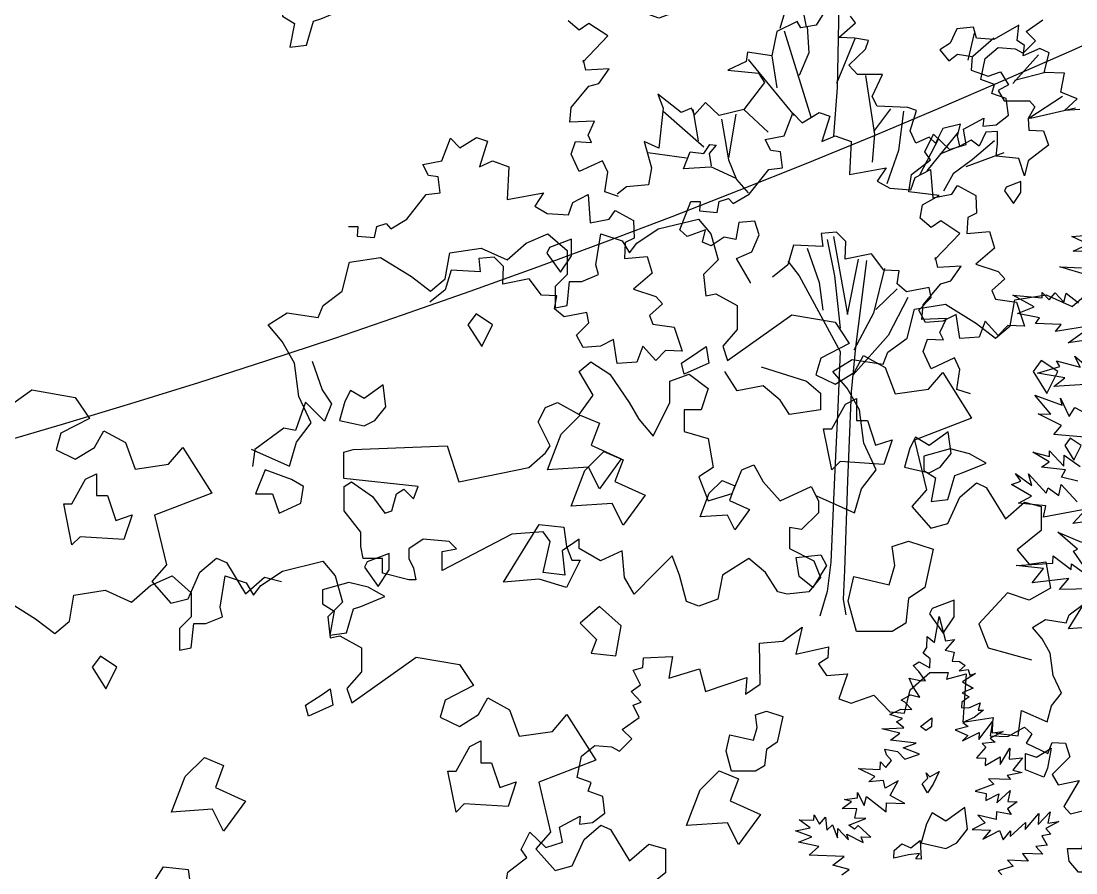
# Model space of a CAD drawing. Header units: inches. Extents: x 11.9 to 85.3, y 21.1 to 37.4.
# Drawn here: x 66.082 to 66.767, y 22.716 to 23.269 of the extents above; entities that cross this region are included whole.
import ezdxf

# ---------------------------------------------------------------- set-up
doc = ezdxf.new("R2010")
doc.units = ezdxf.units.IN
doc.header["$MEASUREMENT"] = 0
doc.layers.add('CAY', color=94, linetype='Continuous')
doc.layers.add('CAY-3', color=61, linetype='Continuous')

# ---------------------------------------------------------------- blocks, each defined once
blk = doc.blocks.new('A$C76451831')
at = {"layer": 'CAY'}
for p, q in [((1261.1, 1885), (1288.9, 1909.2)), ((1171.5, 1857.3), (1178, 1895)), ((1178, 1895), (1223.4, 1902.1)), ((1223.4, 1902.1), (1261.1, 1885)), ((1022.3, 1839.6), (1033, 1881.5)), ((1033, 1881.5), (1077.8, 1888.5)), ((1077.8, 1888.5), (1122.6, 1860.8)), ((1122.6, 1860.8), (1150.3, 1839.6)), ((1150.3, 1839.6), (1171.5, 1857.3)), ((994.6, 1818.9), (1022.3, 1839.6)), ((987.6, 1801.8), (994.6, 1818.9)), ((915, 1791.2), (942.7, 1808.3)), ((942.7, 1808.3), (987.6, 1801.8)), ((935.7, 1767), (915, 1791.2)), ((3764, 1772.8), (3822.4, 1787)), ((3822.4, 1787), (3840.1, 1765.7)), ((3732.8, 1752.2), (3764, 1772.8)), ((953.4, 1735.8), (935.7, 1767)), ((3573, 1752.2), (3604.2, 1765.7)), ((3604.2, 1765.7), (3631.9, 1741.6)), ((3673.8, 1720.9), (3680.9, 1765.7)), ((3680.9, 1765.7), (3711.5, 1755.7)), ((3711.5, 1755.7), (3722.2, 1738)), ((3840.1, 1765.7), (3850.7, 1728)), ((3462.1, 1738), (3507.5, 1745.1)), ((3507.5, 1745.1), (3545.3, 1728)), ((3545.3, 1728), (3573, 1752.2)), ((3631.9, 1741.6), (3631.9, 1706.7)), ((3722.2, 1738), (3732.8, 1752.2)), ((959.8, 1687.4), (953.4, 1735.8)), ((3317.1, 1724.4), (3361.9, 1731.5)), ((3361.9, 1731.5), (3406.7, 1703.8)), ((3455.6, 1700.3), (3462.1, 1738)), ((3850.7, 1728), (3829.5, 1706.7)), ((3306.5, 1682.6), (3317.1, 1724.4)), ((3677.3, 1706.7), (3673.8, 1720.9)), ((3406.7, 1703.8), (3434.4, 1682.6)), ((3434.4, 1682.6), (3455.6, 1700.3)), ((3631.9, 1706.7), (3614.8, 1689.6)), ((3631.9, 1661.9), (3635.5, 1696.7)), ((3635.5, 1696.7), (3653.2, 1696.7)), ((3653.2, 1696.7), (3677.3, 1706.7)), ((3829.5, 1706.7), (3833, 1676.1)), ((977.5, 1649), (959.8, 1687.4)), ((3278.8, 1661.9), (3306.5, 1682.6)), ((3614.8, 1689.6), (3614.8, 1658.4)), ((3833, 1676.1), (3847.2, 1679)), ((3847.2, 1679), (3878.4, 1661.9)), ((956.3, 1621.3), (977.5, 1649)), ((3199.2, 1634.2), (3226.9, 1651.3)), ((3226.9, 1651.3), (3271.7, 1644.8)), ((3271.7, 1644.8), (3278.8, 1661.9)), ((3614.8, 1658.4), (3631.9, 1661.9)), ((3878.4, 1661.9), (3878.4, 1627.1)), ((3219.8, 1610), (3199.2, 1634.2)), ((3864.3, 1582.3), (3957.4, 1648.4)), ((3957.4, 1648.4), (4019.9, 1637.7)), ((4019.9, 1637.7), (4040.5, 1607.1)), ((946.3, 1586.5), (956.3, 1621.3)), ((3878.4, 1627.1), (3857.2, 1602.9)), ((890.9, 1611.3), (946.3, 1586.5)), ((3237.5, 1578.7), (3219.8, 1610)), ((3857.2, 1602.9), (3864.3, 1582.3)), ((4040.5, 1607.1), (3999.3, 1585.8)), ((4047.6, 1565.2), (4061.2, 1589.4)), ((4061.2, 1589.4), (4092.4, 1572.3)), ((3244, 1530.4), (3237.5, 1578.7)), ((3999.3, 1585.8), (3992.2, 1561.6)), ((3992.2, 1561.6), (4019.9, 1548.1)), ((4019.9, 1548.1), (4047.6, 1565.2)), ((4092.4, 1572.3), (4106.6, 1533.9)), ((4154.9, 1541), (4175.6, 1565.2)), ((4175.6, 1565.2), (4217.4, 1499.1)), ((2764.5, 1473.6), (2857.6, 1539.7)), ((2857.6, 1539.7), (2920.1, 1529)), ((2920.1, 1529), (2940.8, 1498.4)), ((3261.7, 1492), (3244, 1530.4)), ((4106.6, 1533.9), (4154.9, 1541)), ((2940.8, 1498.4), (2899.5, 1477.1)), ((4217.4, 1499.1), (4134.9, 1467.3)), ((3240.4, 1464.3), (3261.7, 1492)), ((2899.5, 1477.1), (2892.4, 1452.9)), ((2947.9, 1456.5), (2961.4, 1480.7)), ((2961.4, 1480.7), (2992.7, 1463.6)), ((4134.9, 1467.3), (4152, 1395.3)), ((2892.4, 1452.9), (2920.1, 1439.4)), ((2920.1, 1439.4), (2947.9, 1456.5)), ((2992.7, 1463.6), (3006.8, 1425.2)), ((3055.2, 1432.3), (3075.8, 1456.5)), ((3075.8, 1456.5), (3117.7, 1390.4)), ((3175, 1454.3), (3230.4, 1429.5)), ((3230.4, 1429.5), (3240.4, 1464.3)), ((3006.8, 1425.2), (3055.2, 1432.3)), ((4200.3, 1384.7), (4224.5, 1405.3)), ((4224.5, 1405.3), (4238.7, 1398.8)), ((3117.7, 1390.4), (3035.1, 1358.6)), ((4152, 1395.3), (4130.8, 1371.1)), ((4238.7, 1398.8), (4266.4, 1353.4)), ((4183.2, 1346.3), (4200.3, 1384.7)), ((4266.4, 1353.4), (4294.1, 1377.6)), ((4294.1, 1377.6), (4318.3, 1371.1)), ((4130.8, 1371.1), (4158.5, 1339.9)), ((4318.3, 1371.1), (4318.3, 1336.3)), ((3035.1, 1358.6), (3052.2, 1286.6)), ((4158.5, 1339.9), (4183.2, 1346.3)), ((4318.3, 1336.3), (4283.5, 1308.6)), ((4283.5, 1308.6), (4300.6, 1287.9)), ((3052.2, 1286.6), (3031, 1262.4)), ((4300.6, 1287.9), (4324.7, 1290.9)), ((4324.7, 1290.9), (4331.8, 1253.1)), ((4331.8, 1253.1), (4300.6, 1235.4)), ((4269.3, 1246.1), (4228, 1201.2)), ((4300.6, 1235.4), (4269.3, 1246.1)), ((4358.8, 1214.4), (4377.3, 1228.2)), ((4305.7, 1196), (4324.2, 1207.4)), ((4324.2, 1207.4), (4354.1, 1203)), ((4354.1, 1203), (4358.8, 1214.4)), ((4228, 1201.2), (4241.6, 1166.4)), ((4319.5, 1179.8), (4305.7, 1196)), ((4331.3, 1159), (4319.5, 1179.8)), ((4241.6, 1166.4), (4304.1, 1149.3)), ((4335.6, 1126.7), (4331.3, 1159)), ((4347.4, 1101.2), (4335.6, 1126.7)), ((4333.2, 1082.7), (4347.4, 1101.2)), ((4284.9, 1039.1), (4289.6, 1076)), ((4289.6, 1076), (4326.6, 1059.5)), ((4326.6, 1059.5), (4333.2, 1082.7)), ((4252.7, 1043.4), (4284.9, 1039.1))]:
    blk.add_line(p, q, dxfattribs=at)
for points in [[(4216, 1534.3), (4196, 1540.6), (4200.2, 1569.1), (4192.8, 1586), (4159, 1570.1), (4147.4, 1595.5), (4153.8, 1613.4), (4177, 1612.3), (4171.7, 1622.9), (4181.2, 1642.9), (4145.3, 1641.9), (4147.4, 1663), (4172.8, 1693.5), (4187.5, 1697.8), (4202.3, 1718.9), (4168.5, 1716.7), (4165.4, 1731.5), (4164.3, 1728.3), (4200.2, 1766.3), (4172.8, 1784.2), (4159, 1774.7), (4143.2, 1788.5), (4146.4, 1807.4), (4170.6, 1821.2), (4126.4, 1826.4), (4130.6, 1851.7), (4158, 1872.8), (4149.6, 1884.4), (4162.2, 1909.7), (4185.4, 1887.6), (4209.7, 1895), (4205.5, 1917.1), (4235, 1933), (4233.9, 1921.4), (4252.9, 1923.5), (4270.8, 1937.2), (4267.7, 1961.4), (4246.6, 1968.8), (4250.8, 1981.5), (4230.8, 1988.9), (4237.1, 2019.4), (4256.1, 2035.3), (4280.3, 2033.1), (4291.9, 2026.8), (4309.9, 2044.7), (4296.2, 2058.5), (4320.4, 2075.3)], [(530, 749.3), (509.9, 755.6), (514.2, 784.1), (506.8, 800.9), (473, 785.1), (461.4, 810.4), (467.7, 828.4), (490.9, 827.3), (485.7, 837.9), (495.2, 857.9), (459.3, 856.8), (461.4, 877.9), (486.7, 908.5), (501.5, 912.7), (516.3, 933.8), (482.5, 931.7), (479.3, 946.5), (478.3, 943.3), (514.2, 981.3), (486.7, 999.2), (473, 989.7), (457.2, 1003.4)], [(440.3, 1041.4), (444.5, 1066.7), (472, 1087.8), (463.5, 1099.4), (476.2, 1124.7), (499.4, 1102.6), (523.6, 1110), (519.4, 1132.1), (549, 1147.9), (547.9, 1136.3), (566.9, 1138.4), (584.8, 1152.1), (581.7, 1176.4), (560.6, 1183.8), (564.8, 1196.4), (544.7, 1203.8), (551.1, 1234.4), (570.1, 1250.2), (594.3, 1248.1), (605.9, 1241.8), (623.8, 1259.7), (610.1, 1273.4), (634.4, 1290.3), (625.9, 1308.2), (637.6, 1312.5), (622.8, 1328.3), (636.5, 1337.8), (625.9, 1358.9), (639.7, 1363.1), (640.7, 1376.8), (682.9, 1378.9), (677.6, 1347.3), (721.9, 1361), (730.4, 1328.3), (790.5, 1348.3), (788.4, 1324.1), (809.5, 1338.8), (808.4, 1397.9), (842.2, 1401.1), (870.6, 1421.1), (861.1, 1382.1), (908.6, 1392.6), (907.6, 1376.8), (893.8, 1368.4), (905.4, 1351.5), (936, 1353.6), (923.4, 1317.7), (941.3, 1311.4), (974, 1323), (997.2, 1298.7), (1018.3, 1296.6), (1026.7, 1330.4), (1055.2, 1355.7), (1081.6, 1355.7), (1079.5, 1346.2), (1107.9, 1353.6), (1102.7, 1284), (1147, 1290.3), (1142.7, 1263.9), (1168.1, 1262.9), (1192.3, 1276.6), (1202.9, 1267.1), (1194.4, 1253.4), (1226.1, 1238.6), (1232.4, 1254.5), (1251.4, 1253.4), (1257.7, 1233.4), (1232.4, 1208), (1240.8, 1193.3), (1271.4, 1199.6), (1249.3, 1161.6), (1258.8, 1151.1), (1296.7, 1160.6)], [(1216.1, 181.6), (1168, 180.6), (1181.7, 196.4), (1128.5, 190.1), (1145, 210.9), (1105.3, 215), (1158.5, 218.6), (1158.8, 229), (1184.9, 209.5), (1185.2, 217.6), (1216.5, 195.2), (1188.5, 236.1), (1194, 238.6), (1165.5, 263.2), (1199.8, 248.8)], [(1232.7, 282.1), (1187.2, 276), (1206.5, 296.7), (1144.9, 285.2), (1148.2, 301.4), (1108.5, 305.5), (1127.4, 315.3), (1098.5, 332.2), (1112.3, 337.1), (1104.5, 348.3), (1127.9, 331.1), (1123.1, 347.6), (1148.9, 320), (1151.8, 327.6), (1167.3, 316.6), (1170.6, 332.4), (1193.7, 307.5)], [(1194.8, 337), (1171, 343.2), (1176.8, 353.5), (1142, 357.4), (1153.2, 365.2), (1129.6, 379.1), (1153.4, 372.9), (1153.7, 381), (1174.2, 359), (1174.8, 374.8), (1198.2, 358.2)], [(1210.1, 400.4), (1160, 404.8), (1170.8, 417.6), (1137, 434.6), (1155.6, 434), (1132.5, 461.5), (1171.9, 447), (1169.5, 457.5), (1182.2, 430.8), (1190.3, 443.7), (1216.6, 429.6)], [(1212.8, 477.3), (1159.7, 474.2), (1176, 486.8), (1136.3, 493.6), (1168.4, 502.9), (1163.7, 511.2), (1197.8, 501.9), (1190.2, 518), (1216.2, 495.8)], [(1223.3, 543.6), (1180.5, 537.4), (1215.8, 562.4), (1162.5, 553.9), (1170.5, 564), (1133.4, 565.3), (1139.1, 573.3), (1107.2, 579.8), (1131.5, 589.4), (1100.4, 606.4), (1142.9, 602.6), (1143.1, 610.3), (1153.2, 599.5), (1161.7, 609.7), (1174.4, 596.1), (1177.5, 609.1), (1195.6, 595.3)], [(1210.6, 634.7), (1168.4, 647.1), (1200.1, 646)], [(1224.9, 668.7), (1187.8, 670), (1209.5, 680.1), (1185.8, 691.3), (1209.9, 693.2)], [(4029.6, 838.2), (4040.3, 846), (4016.5, 852.2), (4032.8, 864.8), (3982.6, 866.6), (3996.2, 879.2), (3966.9, 885.7), (3986.2, 893.2), (3962.5, 901.7), (3984, 906.4), (3968.1, 917.8), (3989.3, 917.1), (3989.6, 924.8), (3997.3, 911.4), (4005.8, 921.5), (4007.9, 902.9), (4015.9, 910.7), (4023.4, 891.9), (4023.8, 905), (4039.1, 888.6), (4036.7, 896.9), (4060.3, 885.2), (4057.8, 893.4), (4071.4, 892.9), (4053.4, 909.4), (4047.8, 904.2), (4039.8, 909.9), (4064.2, 919.5), (4048.4, 920), (4051.5, 933.5), (4030.3, 934.3), (4043.8, 944.2), (4033.4, 947.3), (4052.1, 949.4), (4052.4, 957.5), (4062.1, 938.6), (4065.3, 951.6), (4094, 929.3), (4094.4, 942.4), (4120.7, 941.5), (4099.8, 953.1), (4111.4, 974), (4092.5, 963.8), (4090.1, 974.8), (4068.8, 972.8), (4077.2, 980.7), (4053.6, 991.9), (4085.3, 990.8), (4085.6, 1001.7), (4093.5, 993.3), (4101.6, 1003.4), (4094.2, 1011.8), (4091.7, 1020.1), (4110.2, 1016.7), (4120.7, 1005.5), (4142.2, 1012.9), (4118.5, 1021.8), (4137.3, 1028.9), (4100.3, 1032.9), (4113.8, 1043.3), (4087.3, 1049.2), (4119.5, 1050.8), (4109, 1059.4), (4117.3, 1064.5), (4098.9, 1070.1), (4115, 1077.7), (4130.9, 1077.2), (4120.8, 1088), (4115.5, 1090.9), (4128.9, 1098.6), (4142.4, 1095.4), (4132.1, 1111.6), (4127, 1122.6), (4143.2, 1119.4), (4150.9, 1119.1), (4141, 1132.6), (4133.1, 1141), (4141.4, 1146.2), (4157, 1137.5), (4157.5, 1150.6), (4147.3, 1159.1), (4152.6, 1167.1), (4153.1, 1182.9), (4163.7, 1174.4), (4170.5, 1211.8), (4179.7, 1176.6), (4192.9, 1178.8), (4179.2, 1163.4), (4192.2, 1160.3), (4189.5, 1147.2), (4199.9, 1146.8), (4207.9, 1141.1), (4199.4, 1133.3), (4212.7, 1135.5), (4215.1, 1127.3), (4223.3, 1129.7), (4204.3, 1117.2), (4219.9, 1108.5), (4203.8, 1101.4), (4214, 1095.6), (4203.3, 1087.8), (4203, 1080.1), (4213.4, 1079.7), (4230, 1086.9), (4226.9, 1076.5), (4234.6, 1076.3), (4221.1, 1065.9), (4205, 1058.7), (4212.5, 1053), (4193.8, 1048.2), (4212, 1039.9), (4204.1, 1032), (4228.5, 1044.3), (4228.1, 1033.9), (4247.6, 1060), (4247.1, 1043.7), (4263, 1045.8), (4244.1, 1036.1), (4251.6, 1030.3), (4232.9, 1028.3), (4238.2, 1022.7), (4224.5, 1007.3), (4237.6, 1006.8), (4237.3, 996.4), (4259, 1008.8), (4258.6, 997.9), (4272.6, 1021.5), (4272, 1005.6), (4291.1, 1007.7), (4276.9, 989.6), (4290.4, 986.4), (4268.9, 981.7), (4273.7, 976.1), (4242, 977.2), (4249.5, 969.2), (4222.8, 959.3), (4238.6, 956), (4238.2, 945.6), (4257.1, 955.4), (4254, 942.3), (4273.2, 960.2), (4269.9, 944.5), (4283.5, 944), (4269.5, 933.6), (4274.7, 925.7), (4253.5, 929.2), (4253.1, 918.3), (4226.6, 924.7), (4237.1, 913.4), (4218.2, 903.7), (4244.9, 902.7), (4233.5, 890), (4258, 902.3), (4263, 889), (4273.8, 901.7), (4273.5, 893.6), (4295.6, 914.1), (4295.2, 903.7), (4314.6, 927.1), (4314, 910.8), (4331, 929.2), (4327.7, 913), (4343.6, 915.2), (4324.7, 905.4), (4332.1, 897), (4318.9, 894.7), (4326.6, 881.3), (4310.2, 879.2), (4320.7, 867.9), (4291.3, 868.9), (4299.1, 858.2), (4269.6, 859.3), (4277.5, 850.8), (4256, 843.9), (4261.2, 838.3)], [(1197.6, 874.8), (1175.4, 873.7), (1193.4, 890.6), (1170.2, 900.1), (1175.4, 927.5), (1145.9, 928.6), (1153.3, 957), (1139.6, 963.4), (1115.3, 952.8), (1117.4, 967.6), (1106.9, 975), (1109, 997.1), (1073.1, 976), (1047.8, 978.1), (1043.6, 993.9), (1019.3, 991.8), (1009.9, 970.7), (995.1, 961.2), (1007.7, 945.4), (1020.4, 954.9), (1041.5, 951.8), (1040.4, 931.7), (1064.7, 923.3), (1082.6, 929.6), (1094.2, 910.6), (1079.5, 902.2), (1087.9, 887.4), (1124.8, 887.4), (1132.2, 879), (1122.7, 862.1), (1123.8, 845.2), (1144.9, 844.2), (1152.2, 823.1), (1122.7, 800.9), (1117.4, 778.8), (1109, 804.1), (1076.3, 807.3), (1078.4, 825.2), (1078.4, 843.1), (1061.5, 842.1), (1052, 822), (1040.4, 830.5), (1023.6, 822), (1020.4, 836.8), (1024.6, 853.7), (999.3, 847.3), (988.8, 826.2), (979.3, 834.7), (960.3, 826.2), (951.8, 844.2), (961.3, 873.7), (948.7, 877.9), (904.4, 880), (897, 893.7), (911.8, 925.4), (875.9, 925.4), (863.3, 939.1), (887.5, 962.3), (891.7, 975), (871.7, 978.1), (848.5, 979.2), (872.7, 1000.3), (865.4, 1009.8)], [(835.8, 1028.7), (815.8, 997.1), (793.6, 992.9), (788.4, 1002.4), (758.8, 987.6), (751.5, 952.8), (716.7, 958.1), (714.5, 944.4), (688.2, 931.7), (732.5, 927.5), (740.9, 913.8), (711.4, 874.8), (675.5, 866.3), (655.5, 885.3), (639.7, 867.4), (635.4, 876.9), (620.7, 870.5), (586.9, 896.9), (594.3, 876.9), (588, 818.9), (566.9, 828.4), (577.4, 790.4), (573.2, 766.1), (541.6, 763), (527.9, 752.4)], [(848.5, 1026.6), (846.4, 906.4), (841.1, 836.8)], [(803.1, 995), (805.2, 957), (791.5, 924.3)], [(769.4, 988.7), (808.4, 864.2)], [(871.7, 977.1), (845.3, 912.7)], [(1044.7, 985.5), (1035.2, 946.5)], [(1073.1, 978.1), (1042.6, 951.8)], [(717.7, 947.5), (784.2, 866.3)], [(751.5, 952.8), (758.8, 906.4)], [(1137.5, 953.9), (1100.6, 912.7)], [(887.5, 924.3), (900.2, 838.9), (897, 798.8)], [(1148, 928.6), (1102.7, 917)], [(1172.3, 893.7), (1123.8, 862.1)], [(594.3, 872.7), (653.4, 821)], [(634.4, 741.9), (648.1, 741.9), (647, 728.2), (672.4, 726.1), (675.5, 741.9), (689.2, 746.1), (695.6, 738.7), (718.8, 752.4), (747.2, 788.3), (767.3, 790.4), (764.1, 813.6), (750.4, 815.7), (742, 831.5), (769.4, 836.8), (782, 869.5), (795.8, 855.8), (820, 870.5), (835.8, 865.3), (824.2, 828.4), (843.2, 836.8), (866.4, 828.4), (864.3, 780.9), (917, 790.4), (904.4, 771.4), (922.3, 760.9), (952.9, 758.7), (959.2, 776.7), (981.4, 788.3), (984.5, 747.1), (1012, 752.4), (1020.4, 765.1), (1046.8, 750.3), (1047.8, 725), (1035.2, 718.7), (1034.1, 695.5), (1066.8, 698.6), (1074.2, 674.4), (1046.8, 651.2), (1079.5, 640.6), (1089, 630.1), (1070, 613.2), (1075.2, 600.5), (1105.8, 596.3), (1117.4, 561.5), (1093.2, 562.6), (1079.5, 547.8), (1060.5, 568.9), (1052, 545.7), (1023.6, 543.6), (1018.3, 578.4), (999.3, 568.9), (974, 566.8), (964.5, 584.7), (982.4, 602.7), (979.3, 617.4), (946.6, 611.1), (932.9, 622.7), (936, 641.7), (913.9, 642.7), (895.9, 665.9), (858, 658.6), (859, 683.9), (845.3, 697.6), (823.2, 695.5), (825.3, 676.5), (783.1, 678.6), (774.7, 650.1), (752.5, 632.2)], [(637.6, 874.8), (644.9, 829.4)], [(711.4, 874.8), (746.2, 842.1)], [(923.4, 875.8), (899.1, 843.1)], [(942.4, 872.7), (935, 815.7), (918.1, 767.2)], [(1191.3, 876.9), (1125.9, 862.1)], [(678.7, 861.1), (689.2, 802), (700.8, 773.5), (717.7, 754.5)], [(699.8, 868.4), (689.2, 805.2)], [(1021.5, 842.1), (976.1, 786.2)], [(993, 832.6), (965.6, 779.8)], [(1074.2, 829.4), (1041.5, 802), (1014.1, 782), (1000.4, 756.6)], [(572.2, 812.5), (628.1, 805.2)], [(662.9, 791.4), (623.8, 789.3), (633.3, 813.6), (653.4, 811.5), (661.8, 824.1), (671.3, 823.1), (660.8, 811.5), (663.9, 793.6)], [(1027.8, 823.1), (995.1, 810.4)], [(1033.1, 792.5), (1087.9, 812.5)], [(662.9, 792.5), (699.8, 775.6)], [(720.9, 623.7), (720.9, 624.8), (700.8, 659.6), (723, 669.1), (733.5, 693.4), (727.2, 713.4), (704, 711.3), (699.8, 687), (682.9, 690.2), (663.9, 677.5), (651.3, 682.8), (655.5, 700.7), (629.1, 691.2), (618.6, 700.7), (634.4, 741.9)], [(831.6, 687), (842.2, 634.3), (850.6, 558.4)], [(841.1, 691.2), (861.1, 578.4), (877, 658.6)], [(803.1, 674.4), (820, 624.8), (825.3, 584.7)], [(888.6, 656.4), (872.7, 530.9), (866.4, 466.6), (861.1, 337.9), (856.9, 208.2), (854.8, 166), (859, 143.9)], [(774.7, 655.4), (791.5, 634.3), (850.6, 524.6), (847.4, 444.5), (842.2, 343.2), (836.9, 219.8), (831.6, 177.6), (821.1, 141.8)], [(914.9, 644.8), (899.1, 580.5), (870.6, 526.7)], [(932.9, 615.3), (902.3, 585.8)], [(948.7, 602.7), (920.2, 547.8), (869.6, 490.9)]]:
    blk.add_lwpolyline(points, dxfattribs=at)
for points in [[(4267.5, 1833.2), (4264.9, 1827.9), (4278.1, 1809.4), (4288.7, 1825.2), (4288.7, 1841.1)], [(1240.2, 1791.1), (1216.4, 1806.9), (1204.5, 1791.1), (1224.3, 1759.4)], [(1085.8, 1672.3), (1081.8, 1704), (1054.1, 1684.2), (1034.3, 1696), (1026.4, 1680.2), (1018.5, 1652.5), (1054.1, 1644.6), (1069.9, 1652.5)], [(3524.3, 1634.1), (3500.5, 1649.9), (3488.6, 1634.1), (3508.4, 1602.4)], [(3821.2, 1594.5), (3833.1, 1602.4), (3837, 1578.6), (3801.4, 1562.8), (3797.4, 1578.6)], [(3369.9, 1515.3), (3365.9, 1547), (3338.2, 1527.2), (3318.4, 1539), (3310.5, 1523.2), (3302.6, 1495.5), (3338.2, 1487.6), (3354, 1495.5)], [(4035, 1519.2), (4050.8, 1527.2), (4050.8, 1495.5), (4066.6, 1495.5), (4078.5, 1459.8), (4102.3, 1467.8), (4090.4, 1432.1), (4027.1, 1436.1), (4015.2, 1424.2), (4003.3, 1483.6), (4015.2, 1483.6)], [(1287.7, 1470.3), (1307.5, 1502), (1343.1, 1498), (1347, 1470.3), (1355, 1450.5), (1366.8, 1450.5), (1347, 1410.9), (1307.5, 1422.8), (1256, 1418.8)], [(3623.3, 1475.7), (3651, 1503.4), (3678.7, 1491.5), (3666.8, 1459.8), (3710.3, 1440), (3678.7, 1396.5), (3662.8, 1428.1), (3603.5, 1424.2)], [(4376, 1459.3), (4360.2, 1469.9), (4352.3, 1459.3), (4365.5, 1438.2)], [(1058.5, 1448.2), (1054.5, 1440.3), (1074.3, 1412.6), (1090.2, 1436.3), (1090.2, 1460.1)], [(2935.2, 1410.5), (2951, 1418.5), (2951, 1386.8), (2966.9, 1386.8), (2978.8, 1351.1), (3002.5, 1359.1), (2990.6, 1323.4), (2927.3, 1327.4), (2915.4, 1315.5), (2903.5, 1374.9), (2915.4, 1374.9)], [(3837.8, 1390.3), (3856.3, 1408.8), (3874.8, 1400.9), (3866.9, 1379.8), (3895.9, 1366.6), (3874.8, 1337.5), (3864.2, 1358.6), (3824.6, 1356)], [(3571.8, 1313.3), (3591.6, 1345), (3627.2, 1341), (3631.2, 1313.3), (3639.1, 1293.5), (3651, 1293.5), (3631.2, 1253.9), (3591.6, 1265.8), (3540.1, 1261.8)], [(4038.9, 1234.1), (4046.9, 1269.7), (4098.3, 1257.8), (4106.2, 1285.6), (4102.3, 1313.3), (4126, 1321.2), (4161.7, 1309.3), (4149.8, 1253.9), (4126, 1238), (4122.1, 1202.4), (4102.3, 1190.5), (4050.8, 1190.5)], [(3342.6, 1291.2), (3338.7, 1283.3), (3358.5, 1255.6), (3374.3, 1279.3), (3374.3, 1303.1)], [(3967.7, 1269.7), (3963.7, 1297.4), (3999.3, 1301.4), (4007.3, 1285.6), (3987.5, 1253.9)], [(3702.4, 1154.9), (3710.3, 1198.4), (3678.7, 1226.2), (3651, 1202.4), (3674.7, 1178.6), (3666.8, 1158.8)], [(722.8, 1185.8), (750.5, 1213.5), (778.2, 1201.7), (766.3, 1170), (809.9, 1150.2), (778.2, 1106.6), (762.4, 1138.3), (703, 1134.3)], [(1109.9, 1128.8), (1106, 1160.5), (1078.3, 1140.7), (1058.5, 1152.6), (1050.5, 1136.7), (1042.6, 1109), (1078.3, 1101.1), (1094.1, 1109)], [(3862.3, 1017), (3867.6, 1040.8), (3901.9, 1032.9), (3907.2, 1051.4), (3904.5, 1069.8), (3920.4, 1075.1), (3944.1, 1067.2), (3936.2, 1030.2), (3920.4, 1019.7), (3917.7, 995.9), (3904.5, 988), (3870.2, 988)], [(4143.6, 1052.7), (4159.9, 1065.3), (4159.5, 1052.2), (4151.1, 1047)], [(4295.5, 989.9), (4295.5, 1013.7), (4311.3, 1008.4), (4332.5, 1021.6), (4327.2, 992.6), (4321.9, 979.4)], [(4145.7, 970.1), (4154.1, 978), (4151.7, 985.8), (4156.9, 980.2), (4170.4, 987.9), (4162, 969.6), (4153.4, 956.7)], [(4403.7, 887), (4419.5, 887), (4430.1, 868.5), (4424.8, 855.3), (4403.7, 842.1), (4372, 842.1), (4358.8, 857.9), (4356.2, 876.4), (4377.3, 876.4), (4380, 892.2), (4385.2, 910.7), (4406.4, 897.5)], [(4144.6, 860.9), (4136.9, 861.2), (4142.2, 869.2), (4126.3, 867), (4104.8, 862.3), (4105.2, 873.2), (4116.4, 883.2), (4129.3, 877.3), (4142.8, 887.7)], [(1037.6, 376.9), (1009.9, 384), (971.5, 373.4), (971.5, 352.7), (988.6, 342.1), (982.2, 307.9), (1006.3, 310.8), (1016.4, 345.6), (1027, 349.2), (1061.8, 363.3)]]:
    blk.add_lwpolyline(points, close=True, dxfattribs=at)
at = {"layer": 'CAY-3'}
for p, q in [((3100.6, 1276), (3124.7, 1296.6)), ((3124.7, 1296.6), (3138.9, 1290.1)), ((3138.9, 1290.1), (3166.6, 1244.7)), ((3220.2, 1277.6), (3278.5, 1291.8)), ((3278.5, 1291.8), (3296.2, 1270.6)), ((3029.1, 1257), (3060.4, 1270.6)), ((3060.4, 1270.6), (3088.1, 1246.4)), ((3083.5, 1237.6), (3100.6, 1276)), ((3130, 1225.7), (3137, 1270.6)), ((3137, 1270.6), (3167.7, 1260.5)), ((3166.6, 1244.7), (3194.3, 1268.9)), ((3188.9, 1257), (3220.2, 1277.6)), ((3194.3, 1268.9), (3218.5, 1262.4)), ((3296.2, 1270.6), (3306.9, 1232.8)), ((3001.4, 1232.8), (3029.1, 1257)), ((3031, 1262.4), (3058.7, 1231.2)), ((3167.7, 1260.5), (3178.3, 1242.8)), ((3178.3, 1242.8), (3188.9, 1257)), ((2911.8, 1205.1), (2918.3, 1242.8)), ((2918.3, 1242.8), (2963.7, 1249.9)), ((2963.7, 1249.9), (3001.4, 1232.8)), ((3058.7, 1231.2), (3083.5, 1237.6)), ((3088.1, 1246.4), (3088.1, 1211.6)), ((2818.1, 1236.4), (2862.9, 1208.6)), ((3133.5, 1211.6), (3130, 1225.7)), ((3306.9, 1232.8), (3285.6, 1211.6)), ((2862.9, 1208.6), (2890.6, 1187.4)), ((3088.1, 1211.6), (3071, 1194.5)), ((3109.3, 1201.6), (3133.5, 1211.6)), ((3285.6, 1211.6), (3289.2, 1180.9)), ((2890.6, 1187.4), (2911.8, 1205.1)), ((3071, 1194.5), (3071, 1163.2)), ((3088.1, 1166.8), (3091.6, 1201.6)), ((3091.6, 1201.6), (3109.3, 1201.6)), ((3289.2, 1180.9), (3303.3, 1183.9)), ((3303.3, 1183.9), (3334.6, 1166.8)), ((3071, 1163.2), (3088.1, 1166.8)), ((3334.6, 1166.8), (3334.6, 1131.9)), ((3320.4, 1087.1), (3413.6, 1153.2)), ((3413.6, 1153.2), (3476.1, 1142.6)), ((3334.6, 1131.9), (3313.3, 1107.8)), ((3476.1, 1142.6), (3496.7, 1111.9)), ((3313.3, 1107.8), (3320.4, 1087.1)), ((3496.7, 1111.9), (3455.4, 1090.7)), ((3455.4, 1090.7), (3448.4, 1066.5)), ((3503.8, 1070), (3517.3, 1094.2)), ((3517.3, 1094.2), (3548.6, 1077.1)), ((3476.1, 1052.9), (3503.8, 1070)), ((3548.6, 1077.1), (3562.7, 1038.8)), ((3611.1, 1045.8), (3631.7, 1070)), ((3631.7, 1070), (3673.6, 1003.9)), ((3448.4, 1066.5), (3476.1, 1052.9)), ((3562.7, 1038.8), (3611.1, 1045.8)), ((3673.6, 1003.9), (3591, 972.1)), ((3591, 972.1), (3608.1, 900.1)), ((3656.5, 889.5), (3680.7, 910.2)), ((3680.7, 910.2), (3694.8, 903.7)), ((3694.8, 903.7), (3722.5, 858.3)), ((3608.1, 900.1), (3586.9, 875.9)), ((3639.4, 851.2), (3656.5, 889.5)), ((3586.9, 875.9), (3614.6, 844.7)), ((3722.5, 858.3), (3750.2, 882.4)), ((3750.2, 882.4), (3774.4, 875.9)), ((3774.4, 875.9), (3774.4, 841.1)), ((3614.6, 844.7), (3639.4, 851.2)), ((3774.4, 841.1), (3739.6, 813.4)), ((86.7, 510.8), (100.8, 469.5)), ((472.7, 495.7), (489.8, 509.9)), ((489.8, 509.9), (517.5, 492.2)), ((493.3, 461.5), (472.7, 495.7)), ((517.5, 492.2), (545.2, 450.9)), ((604.1, 482.1), (631.9, 492.2)), ((631.9, 492.2), (659.6, 471.5)), ((701.4, 468), (683.7, 495.7)), ((736.2, 502.8), (801.7, 482.1)), ((604.1, 450.9), (604.1, 482.1)), ((739.2, 475.1), (701.4, 468)), ((763.9, 454.4), (739.2, 475.1)), ((801.7, 482.1), (822.3, 464.4)), ((100.8, 469.5), (114.4, 448.9)), ((472.7, 433.8), (493.3, 461.5)), ((659.6, 471.5), (649.5, 440.3)), ((822.3, 464.4), (822.3, 440.3)), ((76.8, 451.7), (62.5, 410.5)), ((86.7, 441.8), (76.8, 451.7)), ((114.4, 448.9), (104.4, 424.1)), ((413.7, 423.2), (424.3, 443.8)), ((424.3, 443.8), (441.4, 450.9)), ((441.4, 450.9), (472.7, 433.8)), ((545.2, 450.9), (559.3, 426.7)), ((580, 402.5), (604.1, 450.9)), ((777.5, 433.8), (763.9, 454.4)), ((104.4, 424.1), (86.7, 441.8)), ((624.8, 440.3), (624.8, 409)), ((649.5, 440.3), (624.8, 440.3)), ((822.3, 440.3), (777.5, 433.8)), ((45.4, 414.1), (3.5, 382.8)), ((62.5, 410.5), (45.4, 414.1)), ((430.8, 388.4), (413.7, 423.2)), ((559.3, 426.7), (580, 402.5)), ((624.8, 409), (659.6, 399)), ((659.6, 399), (666.6, 357.1)), ((3.5, 382.8), (0, 358.6)), ((132.1, 379.3), (145.6, 382.8)), ((145.6, 382.8), (281.8, 388.3)), ((281.8, 388.3), (298.9, 336.4)), ((424.3, 378.3), (430.8, 388.4)), ((132.1, 340.9), (132.1, 379.3)), ((400.1, 357.1), (424.3, 378.3)), ((298.9, 336.4), (400.1, 357.1)), ((666.6, 357.1), (646, 343.5)), ((694.4, 319.3), (708.5, 353.5)), ((708.5, 353.5), (725.6, 360.6)), ((725.6, 360.6), (739.2, 336.4)), ((240, 329.4), (132.1, 340.9)), ((132.7, 329.4), (143.3, 336.4)), ((143.3, 336.4), (173.9, 315.2)), ((646, 343.5), (659.6, 308.7)), ((739.2, 336.4), (763.9, 308.7)), ((132.7, 294.5), (132.7, 329.4)), ((208.7, 318.7), (219.3, 325.8)), ((219.3, 325.8), (232.9, 311.7)), ((232.9, 311.7), (240, 329.4)), ((763.9, 308.7), (808.7, 329.4)), ((808.7, 329.4), (819.4, 308.7)), ((173.9, 315.2), (191.6, 291)), ((201.6, 294.5), (208.7, 318.7)), ((659.6, 308.7), (694.4, 319.3)), ((819.4, 308.7), (819.4, 291.6)), ((156.8, 263.3), (132.7, 294.5)), ((191.6, 291), (201.6, 294.5)), ((819.4, 291.6), (794.6, 267.4)), ((156.8, 242.6), (156.8, 263.3)), ((375.4, 260.4), (274.7, 207.8)), ((420.8, 263.9), (375.4, 260.4)), ((430.8, 249.7), (420.8, 263.9)), ((794.6, 267.4), (777.5, 270.4)), ((777.5, 270.4), (777.5, 239.7)), ((247, 253.3), (226.4, 239.1)), ((284.8, 249.7), (247, 253.3)), ((295.4, 239.1), (284.8, 249.7)), ((420.8, 204.9), (430.8, 249.7)), ((472.7, 253.3), (448.5, 236.2)), ((472.7, 239.7), (472.7, 253.3)), ((160.4, 225.5), (156.8, 242.6)), ((226.4, 239.1), (226.4, 225.5)), ((274.7, 235.6), (295.4, 239.1)), ((274.7, 207.8), (274.7, 235.6)), ((448.5, 236.2), (452, 201.4)), ((503.9, 222), (472.7, 239.7)), ((535.2, 236.2), (503.9, 222)), ((538.7, 197.8), (535.2, 236.2)), ((607.7, 229.1), (583.5, 204.9)), ((618.3, 201.4), (607.7, 229.1)), ((777.5, 239.7), (812.3, 222)), ((188.1, 225.5), (160.4, 225.5)), ((188.1, 204.3), (188.1, 225.5)), ((226.4, 225.5), (232.9, 211.4)), ((718.5, 225.5), (680.2, 201.4)), ((742.7, 204.9), (718.5, 225.5)), ((812.3, 222), (822.3, 197.8)), ((226.4, 194.3), (188.1, 204.3)), ((232.9, 211.4), (236.4, 194.3)), ((452, 201.4), (420.8, 204.9)), ((583.5, 204.9), (552.3, 173.6)), ((628.3, 163), (618.3, 201.4)), ((680.2, 201.4), (673.7, 166.6)), ((760.4, 177.2), (742.7, 204.9)), ((236.4, 194.3), (226.4, 194.3)), ((552.3, 173.6), (538.7, 197.8)), ((822.3, 197.8), (805.2, 177.2)), ((774, 173.6), (760.4, 177.2)), ((805.2, 177.2), (774, 173.6)), ((646, 156.5), (628.3, 163)), ((673.7, 166.6), (646, 156.5))]:
    blk.add_line(p, q, dxfattribs=at)
for points in [[(2980.4, 1138.9), (2956.7, 1154.8), (2944.8, 1138.9), (2964.6, 1107.2)], [(3277.4, 1099.3), (3289.2, 1107.2), (3293.2, 1083.5), (3257.6, 1067.6), (3253.6, 1083.5)], [(3491.1, 1024.1), (3507, 1032), (3507, 1000.3), (3522.8, 1000.3), (3534.7, 964.7), (3558.4, 972.6), (3546.6, 936.9), (3483.2, 940.9), (3471.3, 929), (3459.5, 988.4), (3471.3, 988.4)], [(3079.4, 980.5), (3107.1, 1008.2), (3134.8, 996.3), (3123, 964.7), (3166.5, 944.9), (3134.8, 901.3), (3119, 933), (3059.6, 929)], [(3027.9, 818.1), (3047.7, 849.8), (3083.4, 845.8), (3087.3, 818.1), (3095.2, 798.3), (3107.1, 798.3), (3087.3, 758.7), (3047.7, 770.6), (2996.3, 766.6)], [(430.1, 675.3), (426.1, 667.3), (445.9, 639.6), (461.7, 663.4), (461.7, 687.1)], [(481.1, 352.5), (508.8, 380.2), (536.5, 368.3), (524.6, 336.6), (568.2, 316.8), (536.5, 273.3), (520.7, 305), (461.3, 301)], [(56.6, 339.4), (18.3, 353.5), (4.7, 318.7), (28.9, 318.7), (38.9, 291), (70.2, 305.2), (73.7, 329.4)], [(167.4, 183.7), (139.7, 190.7), (101.4, 180.1), (101.4, 159.5), (118.5, 148.9), (112, 114.6), (136.2, 117.6), (146.2, 152.4), (156.8, 155.9), (191.6, 170.1)]]:
    blk.add_lwpolyline(points, close=True, dxfattribs=at)
blk.add_lwpolyline([(138.9, 705.6), (152.6, 705.6), (151.5, 691.9), (176.9, 689.8), (180, 705.6), (193.7, 709.9), (200.1, 702.5), (223.3, 716.2), (251.7, 752), (271.8, 754.2), (268.6, 777.4), (254.9, 779.5), (246.5, 795.3), (273.9, 800.6), (286.5, 833.3), (300.3, 819.5), (324.5, 834.3), (340.3, 829), (328.7, 792.1), (347.7, 800.6), (370.9, 792.1), (368.8, 744.7), (421.5, 754.2), (408.9, 735.2), (426.8, 724.6), (457.4, 722.5), (463.7, 740.4), (485.9, 752), (489, 710.9), (516.5, 716.2), (524.9, 728.8), (551.3, 714.1), (552.3, 688.8), (539.7, 682.4), (538.6, 659.2), (571.3, 662.4), (578.7, 638.1), (551.3, 614.9), (584, 604.4), (593.5, 593.8), (574.5, 577), (579.7, 564.3), (610.3, 560.1), (621.9, 525.3), (597.7, 526.3), (584, 511.6), (565, 532.7), (556.5, 509.5), (528.1, 507.4), (522.8, 542.2), (503.8, 532.7), (478.5, 530.6), (469, 548.5), (486.9, 566.4), (483.8, 581.2), (451.1, 574.9), (437.4, 586.5), (440.5, 605.4), (418.4, 606.5), (400.5, 629.7), (362.5, 622.3), (363.5, 647.6), (349.8, 661.3), (327.7, 659.2), (329.8, 640.3), (287.6, 642.4), (279.2, 613.9), (257, 596)], dxfattribs=at)

msp = doc.modelspace()

# ---------------------------------------------------------------- linework, layer by layer
msp.add_lwpolyline([(61.45857, 23.79135, 0.283451), (67.06144, 23.39384), (67.06144, 24.37715)], format="xyb")

# ---------------------------------------------------------------- block references
at = {"layer": 'CAY', "xscale": 0.0004489089019145984, "yscale": 0.0004489089019145984, "zscale": 0.0004489089019145984}
for p in [(66.20592, 23.20052), (66.23183, 22.81876), (64.80582, 22.33817), (66.19827, 22.2373)]:
    msp.add_blockref('A$C76451831', p, dxfattribs=at)

doc.saveas('drawing.dxf')
